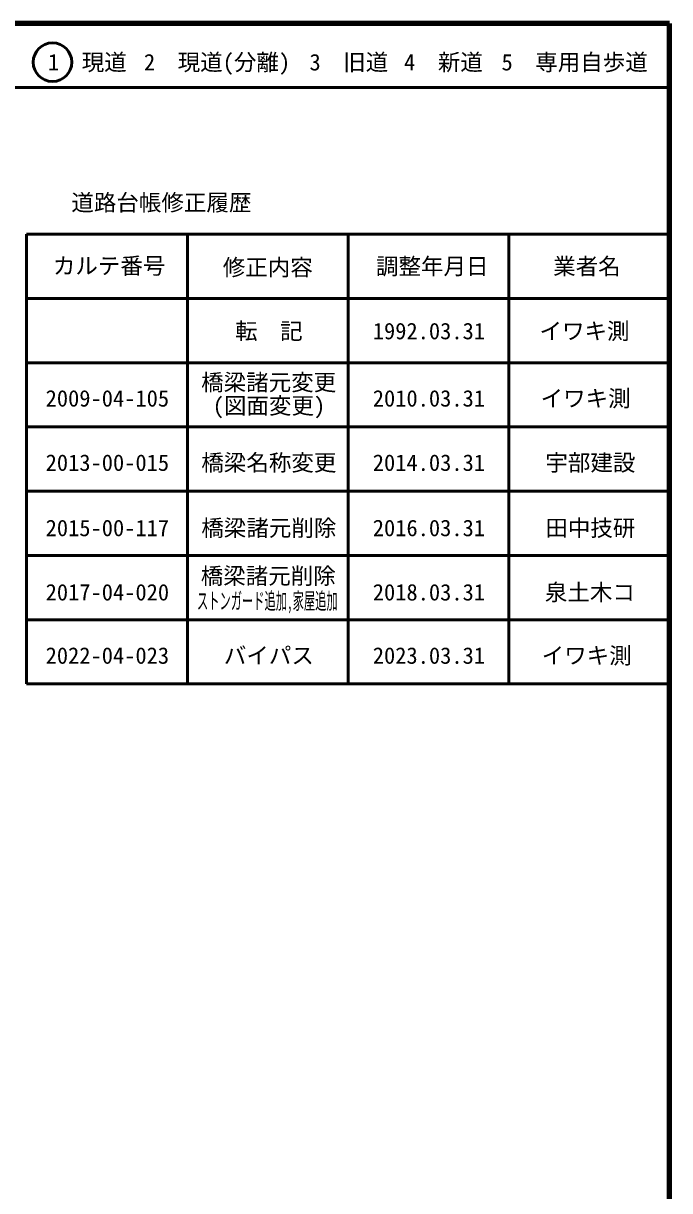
# Model space of a CAD drawing. Units: millimetres on the paper, enlarged 1000 times. Extents: x 40000 to 680000, y 20000 to 380000.
# Drawn here: x 579500 to 680000, y 198357 to 380000 of the extents above; entities that cross this region are included whole.
import ezdxf
from ezdxf.enums import TextEntityAlignment as Align

# ---------------------------------------------------------------- set-up
doc = ezdxf.new("R2010")
doc.units = ezdxf.units.MM
doc.header["$LTSCALE"] = 1000
for name, color, linetype, lineweight in [('M-TTL', 2, 'Continuous', 140), ('M-TTL-FRAM', 2, 'Continuous', 50), ('M-TTL-LINE', 7, 'Continuous', 50)]:
    doc.layers.add(name, color=color, linetype=linetype, lineweight=lineweight)
doc.layers.add('M-TTL-TXT', color=7, linetype='Continuous')
doc.styles.add('ＭＳ ゴシック', font='')
doc.styles.get('ＭＳ ゴシック').set_extended_font_data('MS Gothic')

msp = doc.modelspace()

# ---------------------------------------------------------------- linework, layer by layer
at = {"layer": 'M-TTL'}
for p, q in [((680000, 380000), (40000, 380000)), ((680000, 20000), (680000, 380000))]:
    msp.add_line(p, q, dxfattribs=at)
at = {"layer": 'M-TTL-FRAM'}
for p, q in [((580000, 347197), (680000, 347197)), ((580000, 347197), (580000, 277197)), ((580000, 277197), (680000, 277197))]:
    msp.add_line(p, q, dxfattribs=at)
at = {"layer": 'M-TTL-LINE'}
for p, q in [((40000, 370000), (680000, 370000)), ((605000, 347197), (605000, 277197)), ((630000, 347197), (630000, 277197)), ((655000, 347197), (655000, 277197)), ((580000, 337197), (680000, 337197)), ((580000, 327197), (680000, 327197)), ((580000, 317197), (680000, 317197)), ((580000, 307197), (680000, 307197)), ((580000, 297197), (680000, 297197)), ((580000, 287197), (680000, 287197))]:
    msp.add_line(p, q, dxfattribs=at)
msp.add_circle((584031, 373958), 3000, dxfattribs=at)

# ---------------------------------------------------------------- texts
at = {"layer": 'M-TTL-TXT', "style": 'ＭＳ ゴシック'}
for s, p in [('1\u3000現道', (589448, 373958)), ('2\u3000現道(分離)', (609619, 373958)), ('3\u3000旧道', (630121, 373958)), ('4\u3000新道', (644824, 373958)), ('5\u3000専用自歩道', (665228, 373958)), ('道路台帳修正履歴', (600968, 352113)), ('カルテ番号', (592839, 342277)), ('修正内容', (617509, 342023)), ('調整年月日', (643089, 342197)), ('業者名', (667134, 342197))]:
    msp.add_text(s, height=2566, dxfattribs=at).set_placement(p, align=Align.MIDDLE_CENTER)
for s, p in [('転\u3000記', (612424, 330066)), ('1992.03.31', (633837, 330066)), ('イワキ測', (659768, 330066)), ('橋梁諸元変更', (607149, 322084)), ('2009-04-105', (582962, 319593)), ('(図面変更)', (608948, 318446)), ('2010.03.31', (633837, 319593)), ('イワキ測', (659935, 319593)), ('2013-00-015', (582962, 309588)), ('橋梁名称変更', (607174, 309588)), ('2014.03.31', (633837, 309588)), ('宇部建設', (660674, 309588)), ('2015-00-117', (582962, 299427)), ('橋梁諸元削除', (607174, 299427)), ('2016.03.31', (633837, 299427)), ('田中技研', (660674, 299427)), ('橋梁諸元削除', (607083, 291969)), ('2017-04-020', (582962, 289423)), ('2018.03.31', (633837, 289423)), ('泉土木コ', (660603, 289423)), ('2022-04-023', (582962, 279574)), ('バイパス', (610674, 279574)), ('2023.03.31', (633837, 279574)), ('イワキ測', (660102, 279574))]:
    msp.add_text(s, height=2566, dxfattribs=at).set_placement(p, align=Align.BOTTOM_LEFT)
at = {"layer": 'M-TTL-TXT', "style": 'ＭＳ ゴシック', "width": 0.5}
msp.add_text('ストンガード追加,家屋追加', height=2566, dxfattribs=at).set_placement((617438, 290127), align=Align.MIDDLE_CENTER)

doc.saveas('drawing.dxf')
